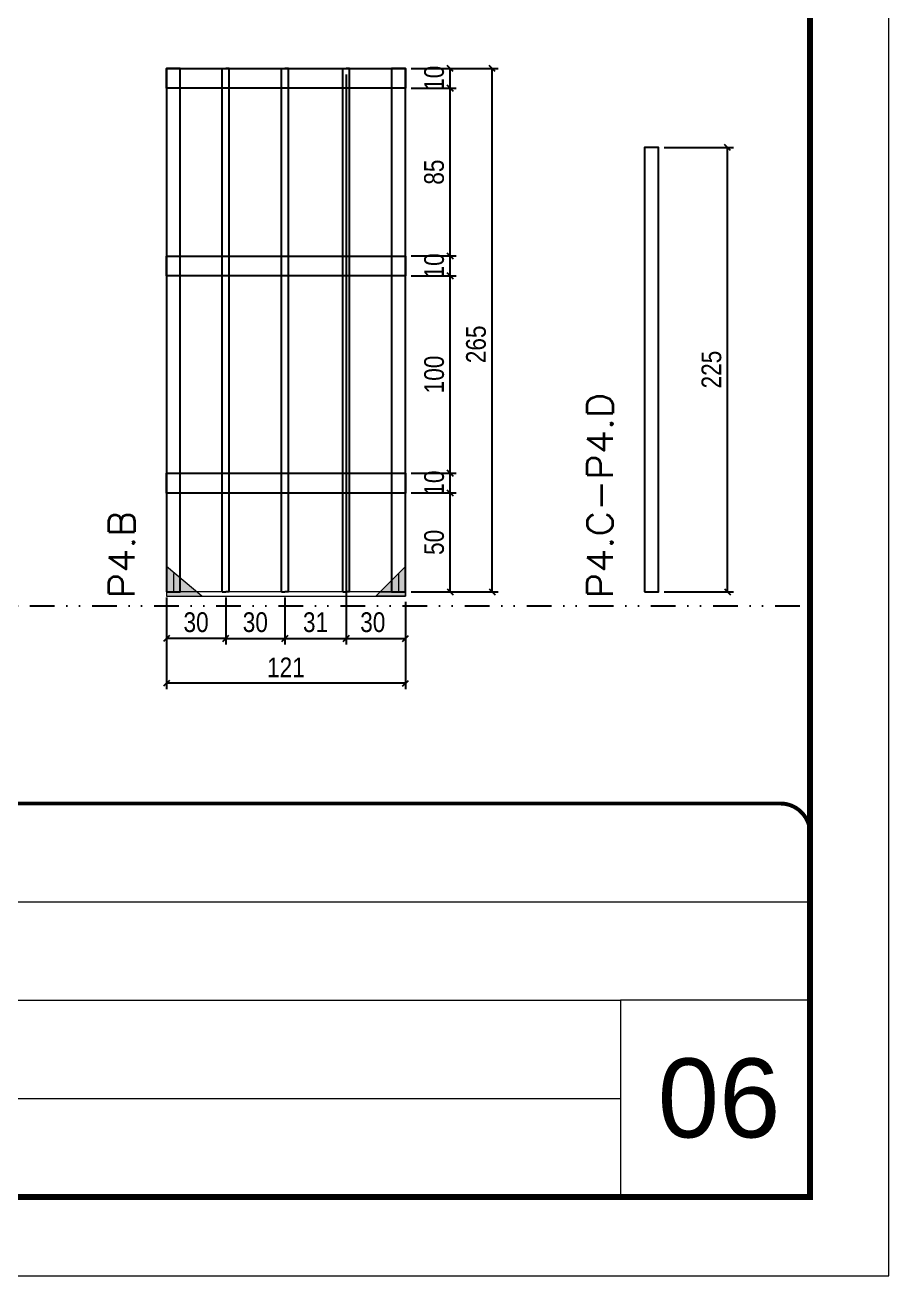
# Model space of a CAD drawing. Extents: x 14400 to 27878, y -21631 to 6985.
# Drawn here: x 17059 to 17497, y 4786 to 5420 of the extents above; entities that cross this region are included whole.
import ezdxf

# ---------------------------------------------------------------- set-up
doc = ezdxf.new("R2010")
doc.units = 0
for name, pattern in [('CONTINUO', [0]), ('DASHED', [0.75, 0.5, -0.25]), ('DIVIDE2', [0.625, 0.25, -0.125, 0, -0.125, 0, -0.125]), ('HIDDEN', [0.375, 0.25, -0.125])]:
    doc.linetypes.add(name, pattern=pattern)
for name, color, linetype, lineweight in [('CARIMBO', 255, 'Continuous', 9), ('Folhas', 255, 'Continuous', 9), ('Madeira', 126, 'Continuous', 18), ('Sarr 2.2x7', 40, 'Continuous', 9), ('SARRAFO DE PRESSAO', 251, 'DASHED', 9), ('Texto Seção', 7, 'Continuous', 15)]:
    doc.layers.add(name, color=color, linetype=linetype, lineweight=lineweight)
for name, color, linetype in [('COTA', 241, 'Continuous'), ('Nível', 160, 'Continuous'), ('SARR_2.2x10', 60, 'Continuous'), ('SARR_3.5x7', 81, 'Continuous'), ('SARR_7x7', 40, 'Continuous')]:
    doc.layers.add(name, color=color, linetype=linetype)
doc.styles.add('ARIAL', font='arial.ttf')
doc.styles.add('COTA TECNICA', font='techl___.ttf', dxfattribs={"height": 10})
doc.styles.add('REGUA-120', font='ROMANS.shx', dxfattribs={"height": 15})
doc.dimstyles.new('PAINEL', dxfattribs={"dimtxt": 10, "dimasz": 3, "dimexe": 3, "dimexo": 3, "dimgap": 3, "dimtad": 1, "dimdec": 1, "dimzin": 12, "dimdsep": 46, "dimtxsty": 'COTA TECNICA', "dimblk1": 'OBLIQUE', "dimblk2": 'OBLIQUE', "dimsah": 1, "dimcen": 0.9, "dimclrd": 4, "dimclre": 4, "dimclrt": 240, "dimadec": 1, "dimazin": 3, "dimtfac": 1, "dimtdec": 1, "dimtmove": 0, "dimatfit": 3, "dimfxl": 1, "dimtolj": 1, "dimtzin": 12, "dimarcsym": 0})

# ---------------------------------------------------------------- blocks, each defined once
blk = doc.blocks.new('9999999999')
at = {"color": 30, "linetype": 'CONTINUO'}
for p, q in [((98564.56, 34379.64), (99583.98, 34379.64)), ((98564.56, 34329.83), (99487.98, 34329.83)), ((99583.98, 34329.83), (99487.98, 34329.83)), ((99487.98, 34329.83), (99487.98, 34230.21)), ((98564.56, 34280.02), (99487.98, 34280.02))]:
    blk.add_line(p, q, dxfattribs=at)
at = {"color": 30, "linetype": 'CONTINUO', "const_width": 2}
blk.add_lwpolyline([(99583.98, 34230.21), (99583.98, 34414.45, 0.414214), (99568.98, 34429.45), (98228.98, 34429.45, 0.414214), (98213.98, 34414.45), (98213.98, 34245.21, 0.414214), (98228.98, 34230.21), (99583.98, 34230.21)], format="xyb", dxfattribs=at)
at = {"layer": 'Folhas'}
blk.add_lwpolyline([(98138.98, 34190.21), (99623.98, 34190.21), (99623.98, 35240.21), (98138.98, 35240.21)], close=True, dxfattribs=at)
at = {"layer": 'Folhas', "color": 30, "const_width": 3}
blk.add_lwpolyline([(98213.98, 34230.21), (99583.98, 34230.21), (99583.98, 35200.21), (98213.98, 35200.21)], close=True, dxfattribs=at)
blk = doc.blocks.new('_Oblique')
at = {"color": 0, "linetype": 'ByBlock', "lineweight": -2}
blk.add_line((-0.5, -0.5), (0.5, 0.5), dxfattribs=at)
blk = doc.blocks.new('*D5854')
at = {"layer": 'COTA', "color": 4, "lineweight": -2, "transparency": 16777216}
for p, q in [((17131.04, 5129.64), (17131.04, 5105.94)), ((17161.04, 5129.64), (17161.04, 5105.94)), ((17161.04, 5108.94), (17131.04, 5108.94))]:
    blk.add_line(p, q, dxfattribs=at)
at = {"layer": 'Defpoints', "color": 0, "transparency": 16777216}
for p in [(17131.04, 5132.64), (17161.04, 5132.64), (17131.04, 5108.94)]:
    blk.add_point(p, dxfattribs=at)
at = {"layer": 'COTA', "color": 4, "lineweight": -2, "transparency": 16777216, "xscale": 3, "yscale": 3, "zscale": 3, "rotation": 180}
blk.add_blockref('_Oblique', (17131.04, 5108.94), dxfattribs=at)
at = {"layer": 'COTA', "color": 4, "lineweight": -2, "transparency": 16777216, "xscale": 3, "yscale": 3, "zscale": 3}
blk.add_blockref('_Oblique', (17161.04, 5108.94), dxfattribs=at)
at = {"layer": 'COTA', "color": 240, "transparency": 16777216, "insert": (17146.04, 5117.15), "char_height": 10, "attachment_point": 5, "style": 'COTA TECNICA'}
blk.add_mtext('\\A1;30', dxfattribs=at)
blk = doc.blocks.new('*D5855')
at = {"layer": 'COTA', "color": 4, "lineweight": -2, "transparency": 16777216}
for p, q in [((17222.04, 5129.64), (17222.04, 5105.94)), ((17252.04, 5127.44), (17252.04, 5105.94)), ((17222.04, 5108.94), (17252.04, 5108.94))]:
    blk.add_line(p, q, dxfattribs=at)
at = {"layer": 'Defpoints', "color": 0, "transparency": 16777216}
for p in [(17222.04, 5132.64), (17252.04, 5130.44), (17252.04, 5108.94)]:
    blk.add_point(p, dxfattribs=at)
at = {"layer": 'COTA', "color": 4, "lineweight": -2, "transparency": 16777216, "xscale": 3, "yscale": 3, "zscale": 3, "rotation": 180}
blk.add_blockref('_Oblique', (17222.04, 5108.94), dxfattribs=at)
at = {"layer": 'COTA', "color": 4, "lineweight": -2, "transparency": 16777216, "xscale": 3, "yscale": 3, "zscale": 3}
blk.add_blockref('_Oblique', (17252.04, 5108.94), dxfattribs=at)
at = {"layer": 'COTA', "color": 240, "transparency": 16777216, "insert": (17235.54, 5117.15), "char_height": 10, "attachment_point": 5, "style": 'COTA TECNICA'}
blk.add_mtext('\\A1;30', dxfattribs=at)
blk = doc.blocks.new('*D5856')
at = {"layer": 'COTA', "color": 4, "lineweight": -2, "transparency": 16777216}
for p, q in [((17161.04, 5129.64), (17161.04, 5105.94)), ((17191.04, 5129.64), (17191.04, 5105.94)), ((17161.04, 5108.94), (17191.04, 5108.94))]:
    blk.add_line(p, q, dxfattribs=at)
at = {"layer": 'Defpoints', "color": 0, "transparency": 16777216}
for p in [(17161.04, 5132.64), (17191.04, 5132.64), (17191.04, 5108.94)]:
    blk.add_point(p, dxfattribs=at)
at = {"layer": 'COTA', "color": 4, "lineweight": -2, "transparency": 16777216, "xscale": 3, "yscale": 3, "zscale": 3, "rotation": 180}
blk.add_blockref('_Oblique', (17161.04, 5108.94), dxfattribs=at)
at = {"layer": 'COTA', "color": 4, "lineweight": -2, "transparency": 16777216, "xscale": 3, "yscale": 3, "zscale": 3}
blk.add_blockref('_Oblique', (17191.04, 5108.94), dxfattribs=at)
at = {"layer": 'COTA', "color": 240, "transparency": 16777216, "insert": (17176.04, 5117.15), "char_height": 10, "attachment_point": 5, "style": 'COTA TECNICA'}
blk.add_mtext('\\A1;30', dxfattribs=at)
blk = doc.blocks.new('*D5864')
at = {"layer": 'COTA', "color": 4, "lineweight": -2, "transparency": 16777216}
for p, q in [((17131.04, 5127.44), (17131.04, 5083.26)), ((17252.04, 5127.44), (17252.04, 5083.26)), ((17252.04, 5086.26), (17131.04, 5086.26))]:
    blk.add_line(p, q, dxfattribs=at)
at = {"layer": 'Defpoints', "color": 0, "transparency": 16777216}
for p in [(17131.04, 5130.44), (17252.04, 5130.44), (17131.04, 5086.26)]:
    blk.add_point(p, dxfattribs=at)
at = {"layer": 'COTA', "color": 4, "lineweight": -2, "transparency": 16777216, "xscale": 3, "yscale": 3, "zscale": 3, "rotation": 180}
blk.add_blockref('_Oblique', (17131.04, 5086.26), dxfattribs=at)
at = {"layer": 'COTA', "color": 4, "lineweight": -2, "transparency": 16777216, "xscale": 3, "yscale": 3, "zscale": 3}
blk.add_blockref('_Oblique', (17252.04, 5086.26), dxfattribs=at)
at = {"layer": 'COTA', "color": 240, "transparency": 16777216, "insert": (17191.54, 5094.32), "char_height": 10, "attachment_point": 5, "style": 'COTA TECNICA'}
blk.add_mtext('\\A1;121', dxfattribs=at)
blk = doc.blocks.new('*D5857')
at = {"layer": 'COTA', "color": 4, "lineweight": -2, "transparency": 16777216}
for p, q in [((17255.04, 5182.64), (17277.74, 5182.64)), ((17274.74, 5132.64), (17274.74, 5182.64)), ((17255.04, 5132.64), (17277.74, 5132.64))]:
    blk.add_line(p, q, dxfattribs=at)
at = {"layer": 'Defpoints', "color": 0, "transparency": 16777216}
for p in [(17252.04, 5182.64), (17274.74, 5182.64), (17252.04, 5132.64)]:
    blk.add_point(p, dxfattribs=at)
at = {"layer": 'COTA', "color": 4, "lineweight": -2, "transparency": 16777216, "xscale": 3, "yscale": 3, "zscale": 3}
for p, rotation in [((17274.74, 5182.64), 90), ((17274.74, 5132.64), 270)]:
    blk.add_blockref('_Oblique', p, dxfattribs=dict(at, rotation=rotation))
at = {"layer": 'COTA', "color": 240, "transparency": 16777216, "insert": (17266.63, 5157.64), "char_height": 10, "attachment_point": 5, "rotation": 90, "style": 'COTA TECNICA'}
blk.add_mtext('\\A1;50', dxfattribs=at)
blk = doc.blocks.new('*D5858')
at = {"layer": 'COTA', "color": 4, "lineweight": -2, "transparency": 16777216}
for p, q in [((17255.04, 5192.64), (17277.74, 5192.64)), ((17274.74, 5182.64), (17274.74, 5192.64)), ((17255.04, 5182.64), (17277.74, 5182.64))]:
    blk.add_line(p, q, dxfattribs=at)
at = {"layer": 'Defpoints', "color": 0, "transparency": 16777216}
for p in [(17252.04, 5192.64), (17274.74, 5192.64), (17252.04, 5182.64)]:
    blk.add_point(p, dxfattribs=at)
at = {"layer": 'COTA', "color": 4, "lineweight": -2, "transparency": 16777216, "xscale": 3, "yscale": 3, "zscale": 3}
for p, rotation in [((17274.74, 5192.64), 90), ((17274.74, 5182.64), 270)]:
    blk.add_blockref('_Oblique', p, dxfattribs=dict(at, rotation=rotation))
at = {"layer": 'COTA', "color": 240, "transparency": 16777216, "insert": (17266.64, 5187.64), "char_height": 10, "attachment_point": 5, "rotation": 90, "style": 'COTA TECNICA'}
blk.add_mtext('\\A1;10', dxfattribs=at)
blk = doc.blocks.new('*D5859')
at = {"layer": 'COTA', "color": 4, "lineweight": -2, "transparency": 16777216}
for p, q in [((17255.04, 5292.64), (17277.74, 5292.64)), ((17274.74, 5192.64), (17274.74, 5292.64)), ((17255.04, 5192.64), (17277.74, 5192.64))]:
    blk.add_line(p, q, dxfattribs=at)
at = {"layer": 'Defpoints', "color": 0, "transparency": 16777216}
for p in [(17252.04, 5292.64), (17274.74, 5292.64), (17252.04, 5192.64)]:
    blk.add_point(p, dxfattribs=at)
at = {"layer": 'COTA', "color": 4, "lineweight": -2, "transparency": 16777216, "xscale": 3, "yscale": 3, "zscale": 3}
for p, rotation in [((17274.74, 5292.64), 90), ((17274.74, 5192.64), 270)]:
    blk.add_blockref('_Oblique', p, dxfattribs=dict(at, rotation=rotation))
at = {"layer": 'COTA', "color": 240, "transparency": 16777216, "insert": (17266.64, 5242.64), "char_height": 10, "attachment_point": 5, "rotation": 90, "style": 'COTA TECNICA'}
blk.add_mtext('\\A1;100', dxfattribs=at)
blk = doc.blocks.new('*D5860')
at = {"layer": 'COTA', "color": 4, "lineweight": -2, "transparency": 16777216}
for p, q in [((17255.04, 5302.64), (17277.74, 5302.64)), ((17274.74, 5292.64), (17274.74, 5302.64)), ((17255.04, 5292.64), (17277.74, 5292.64))]:
    blk.add_line(p, q, dxfattribs=at)
at = {"layer": 'Defpoints', "color": 0, "transparency": 16777216}
for p in [(17252.04, 5302.64), (17274.74, 5302.64), (17252.04, 5292.64)]:
    blk.add_point(p, dxfattribs=at)
at = {"layer": 'COTA', "color": 4, "lineweight": -2, "transparency": 16777216, "xscale": 3, "yscale": 3, "zscale": 3}
for p, rotation in [((17274.74, 5302.64), 90), ((17274.74, 5292.64), 270)]:
    blk.add_blockref('_Oblique', p, dxfattribs=dict(at, rotation=rotation))
at = {"layer": 'COTA', "color": 240, "transparency": 16777216, "insert": (17266.64, 5297.64), "char_height": 10, "attachment_point": 5, "rotation": 90, "style": 'COTA TECNICA'}
blk.add_mtext('\\A1;10', dxfattribs=at)
blk = doc.blocks.new('*D5861')
at = {"layer": 'COTA', "color": 4, "lineweight": -2, "transparency": 16777216}
for p, q in [((17255.04, 5397.6), (17298.96, 5397.6)), ((17295.96, 5132.6), (17295.96, 5397.6)), ((17255.04, 5132.6), (17298.96, 5132.6))]:
    blk.add_line(p, q, dxfattribs=at)
at = {"layer": 'Defpoints', "color": 0, "transparency": 16777216}
for p in [(17252.04, 5397.6), (17295.96, 5397.6), (17252.04, 5132.6)]:
    blk.add_point(p, dxfattribs=at)
at = {"layer": 'COTA', "color": 4, "lineweight": -2, "transparency": 16777216, "xscale": 3, "yscale": 3, "zscale": 3}
for p, rotation in [((17295.96, 5397.6), 90), ((17295.96, 5132.6), 270)]:
    blk.add_blockref('_Oblique', p, dxfattribs=dict(at, rotation=rotation))
at = {"layer": 'COTA', "color": 240, "transparency": 16777216, "insert": (17287.85, 5257.9), "char_height": 10, "attachment_point": 5, "rotation": 90, "style": 'COTA TECNICA'}
blk.add_mtext('\\A1;265', dxfattribs=at)
blk = doc.blocks.new('*D5862')
at = {"layer": 'COTA', "color": 4, "lineweight": -2, "transparency": 16777216}
for p, q in [((17255.04, 5397.64), (17277.74, 5397.64)), ((17274.74, 5387.64), (17274.74, 5397.64)), ((17255.04, 5387.64), (17277.74, 5387.64))]:
    blk.add_line(p, q, dxfattribs=at)
at = {"layer": 'Defpoints', "color": 0, "transparency": 16777216}
for p in [(17252.04, 5397.64), (17274.74, 5397.64), (17252.04, 5387.64)]:
    blk.add_point(p, dxfattribs=at)
at = {"layer": 'COTA', "color": 4, "lineweight": -2, "transparency": 16777216, "xscale": 3, "yscale": 3, "zscale": 3}
for p, rotation in [((17274.74, 5397.64), 90), ((17274.74, 5387.64), 270)]:
    blk.add_blockref('_Oblique', p, dxfattribs=dict(at, rotation=rotation))
at = {"layer": 'COTA', "color": 240, "transparency": 16777216, "insert": (17266.64, 5392.64), "char_height": 10, "attachment_point": 5, "rotation": 90, "style": 'COTA TECNICA'}
blk.add_mtext('\\A1;10', dxfattribs=at)
blk = doc.blocks.new('*D5865')
at = {"layer": 'COTA', "color": 4, "lineweight": -2, "transparency": 16777216}
for p, q in [((17255.04, 5387.6), (17277.74, 5387.6)), ((17274.74, 5302.64), (17274.74, 5387.6)), ((17255.04, 5302.64), (17277.74, 5302.64))]:
    blk.add_line(p, q, dxfattribs=at)
at = {"layer": 'Defpoints', "color": 0, "transparency": 16777216}
for p in [(17252.04, 5387.6), (17274.74, 5387.6), (17252.04, 5302.64)]:
    blk.add_point(p, dxfattribs=at)
at = {"layer": 'COTA', "color": 4, "lineweight": -2, "transparency": 16777216, "xscale": 3, "yscale": 3, "zscale": 3}
for p, rotation in [((17274.74, 5387.6), 90), ((17274.74, 5302.64), 270)]:
    blk.add_blockref('_Oblique', p, dxfattribs=dict(at, rotation=rotation))
at = {"layer": 'COTA', "color": 240, "transparency": 16777216, "insert": (17266.61, 5345.12), "char_height": 10, "attachment_point": 5, "rotation": 90, "style": 'COTA TECNICA'}
blk.add_mtext('\\A1;85', dxfattribs=at)
blk = doc.blocks.new('*D5866')
at = {"layer": 'COTA', "color": 4, "lineweight": -2, "transparency": 16777216}
for p, q in [((17222.04, 5394.6), (17222.04, 5105.94)), ((17191.04, 5129.64), (17191.04, 5105.94)), ((17191.04, 5108.94), (17222.04, 5108.94))]:
    blk.add_line(p, q, dxfattribs=at)
at = {"layer": 'Defpoints', "color": 0, "transparency": 16777216}
for p in [(17222.04, 5397.6), (17191.04, 5132.64), (17222.04, 5108.94)]:
    blk.add_point(p, dxfattribs=at)
at = {"layer": 'COTA', "color": 4, "lineweight": -2, "transparency": 16777216, "xscale": 3, "yscale": 3, "zscale": 3, "rotation": 180}
blk.add_blockref('_Oblique', (17191.04, 5108.94), dxfattribs=at)
at = {"layer": 'COTA', "color": 4, "lineweight": -2, "transparency": 16777216, "xscale": 3, "yscale": 3, "zscale": 3}
blk.add_blockref('_Oblique', (17222.04, 5108.94), dxfattribs=at)
at = {"layer": 'COTA', "color": 240, "transparency": 16777216, "insert": (17206.54, 5117.15), "char_height": 10, "attachment_point": 5, "style": 'COTA TECNICA'}
blk.add_mtext('\\A1;31', dxfattribs=at)
blk = doc.blocks.new('*D5870')
at = {"layer": 'COTA', "color": 4, "lineweight": -2, "transparency": 16777216}
for p, q in [((17383.19, 5357.6), (17418.2, 5357.6)), ((17415.2, 5132.64), (17415.2, 5357.6)), ((17383.19, 5132.64), (17418.2, 5132.64))]:
    blk.add_line(p, q, dxfattribs=at)
at = {"layer": 'Defpoints', "color": 0, "transparency": 16777216}
for p in [(17380.19, 5357.6), (17415.2, 5357.6), (17380.19, 5132.64)]:
    blk.add_point(p, dxfattribs=at)
at = {"layer": 'COTA', "color": 4, "lineweight": -2, "transparency": 16777216, "xscale": 3, "yscale": 3, "zscale": 3}
for p, rotation in [((17415.2, 5357.6), 90), ((17415.2, 5132.64), 270)]:
    blk.add_blockref('_Oblique', p, dxfattribs=dict(at, rotation=rotation))
at = {"layer": 'COTA', "color": 240, "transparency": 16777216, "insert": (17407.09, 5245.12), "char_height": 10, "attachment_point": 5, "rotation": 90, "style": 'COTA TECNICA'}
blk.add_mtext('\\A1;225', dxfattribs=at)

msp = doc.modelspace()

# ---------------------------------------------------------------- hatches: boundary and pattern name
at = {"layer": 'Madeira'}
h = msp.add_hatch(color=252, dxfattribs=at)
h.dxf.hatch_style = 2
h.paths.add_polyline_path([(17131.04, 5145.44), (17131.04, 5130.44), (17149.04, 5130.44)])
h = msp.add_hatch(color=252, dxfattribs=at)
h.dxf.hatch_style = 2
h.paths.add_polyline_path([(17252.04, 5145.44), (17252.04, 5130.44), (17237.04, 5130.44)])

# ---------------------------------------------------------------- linework, layer by layer
at = {"layer": 'Madeira', "color": 1, "linetype": 'HIDDEN'}
for p, q in [((17134.54, 5141.94), (17134.54, 5132.64)), ((17134.54, 5141.94), (17134.54, 5132.64)), ((17138.04, 5138.43), (17138.04, 5132.64)), ((17248.54, 5141.94), (17248.54, 5132.64)), ((17248.54, 5141.94), (17248.54, 5132.64)), ((17140.87, 5132.64), (17131.04, 5132.64)), ((17140.87, 5132.64), (17131.04, 5132.64)), ((17146.84, 5132.64), (17131.04, 5132.64)), ((17239.24, 5132.64), (17252.04, 5132.64)), ((17242.21, 5132.64), (17252.04, 5132.64)), ((17242.21, 5132.64), (17252.04, 5132.64))]:
    msp.add_line(p, q, dxfattribs=at)
at = {"layer": 'Madeira'}
msp.add_line((17131.04, 5132.64), (17131.04, 5130.44), dxfattribs=at)
msp.add_line((17131.04, 5132.64), (17131.04, 5130.44), dxfattribs=at)
msp.add_line((17131.04, 5132.64), (17131.04, 5130.44), dxfattribs=at)
at = {"layer": 'Madeira', "color": 0}
for points in [[(17131.04, 5145.44), (17131.04, 5130.44), (17149.04, 5130.44), (17131.04, 5145.44)], [(17252.04, 5145.44), (17252.04, 5130.44), (17237.04, 5130.44), (17252.04, 5145.44)]]:
    msp.add_lwpolyline(points, dxfattribs=at)
at = {"layer": 'Nível', "color": 4, "linetype": 'DIVIDE2', "ltscale": 50}
msp.add_line((16086.97, 5125.44), (17456.97, 5125.44), dxfattribs=at)
at = {"layer": 'Sarr 2.2x7'}
msp.add_lwpolyline([(17252.04, 5132.64), (17131.04, 5132.64), (17131.04, 5130.44), (17252.04, 5130.44)], close=True, dxfattribs=at)
at = {"layer": 'SARR_2.2x10'}
for points in [[(17131.04, 5397.6), (17252.04, 5397.6), (17252.04, 5387.6), (17131.04, 5387.6)], [(17131.04, 5302.6), (17252.04, 5302.6), (17252.04, 5292.6), (17131.04, 5292.6)], [(17131.04, 5192.6), (17252.04, 5192.6), (17252.04, 5182.6), (17131.04, 5182.6)]]:
    msp.add_lwpolyline(points, close=True, dxfattribs=at)
at = {"layer": 'SARR_3.5x7'}
for p, q in [((17159.29, 5132.64), (17159.29, 5397.6)), ((17159.29, 5397.6), (17161.04, 5397.6)), ((17162.79, 5397.6), (17161.04, 5397.6)), ((17162.79, 5132.64), (17162.79, 5397.6)), ((17189.29, 5132.64), (17189.29, 5397.6)), ((17189.29, 5397.6), (17191.04, 5397.6)), ((17192.79, 5397.6), (17191.04, 5397.6)), ((17192.79, 5132.64), (17192.79, 5397.6)), ((17220.29, 5132.64), (17220.29, 5397.6)), ((17220.29, 5397.6), (17222.04, 5397.6)), ((17223.79, 5397.6), (17222.04, 5397.6)), ((17223.79, 5132.64), (17223.79, 5397.6)), ((17159.29, 5132.64), (17161.04, 5132.64)), ((17162.79, 5132.64), (17161.04, 5132.64)), ((17189.29, 5132.64), (17191.04, 5132.64)), ((17192.79, 5132.64), (17191.04, 5132.64)), ((17220.29, 5132.64), (17222.04, 5132.64)), ((17223.79, 5132.64), (17222.04, 5132.64))]:
    msp.add_line(p, q, dxfattribs=at)
at = {"layer": 'SARR_7x7'}
for points in [[(17131.04, 5132.64), (17138.04, 5132.64), (17138.04, 5397.6), (17131.04, 5397.6)], [(17245.04, 5132.64), (17252.04, 5132.64), (17252.04, 5397.6), (17245.04, 5397.6)], [(17373.19, 5132.64), (17380.19, 5132.64), (17380.19, 5357.6), (17373.19, 5357.6)]]:
    msp.add_lwpolyline(points, close=True, dxfattribs=at)

# ---------------------------------------------------------------- block references
at = {"layer": 'SARRAFO DE PRESSAO', "color": 6, "linetype": 'ByBlock'}
msp.add_blockref('9999999999', (-82127.01, -29404.05), dxfattribs=at)

# ---------------------------------------------------------------- texts
at = {"layer": 'CARIMBO', "style": 'ARIAL'}
msp.add_text('06', height=40, dxfattribs=at).set_placement((17379.83, 4856.3))
at = {"layer": 'Texto Seção', "style": 'REGUA-120', "width": 1.1}
for s, p in [('P4.C-P4.D', (17357.05, 5129.32)), ('P4.B', (17114.9, 5129.32))]:
    msp.add_text(s, height=13, rotation=90, dxfattribs=at).set_placement(p)

# ---------------------------------------------------------------- dimensions: what is measured, and where the dimension line sits
at = {"layer": 'COTA'}
for base, p1, p2, picture, middle in [((17222.04, 5108.94), (17191.04, 5132.64), (17222.04, 5397.6), '*D5866', (17206.54, 5117.15)), ((17131.04, 5086.26), (17252.04, 5130.44), (17131.04, 5130.44), '*D5864', (17191.54, 5094.32))]:
    dim = msp.add_linear_dim(base=base, p1=p1, p2=p2, dimstyle='PAINEL', dxfattribs=at)
    dim.commit()
    dim.dimension.update_dxf_attribs({"geometry": picture, "text_midpoint": middle})
for base, p1, p2, picture, middle in [((17274.74, 5397.64), (17252.04, 5387.64), (17252.04, 5397.64), '*D5862', (17274.74, 5392.64)), ((17295.96, 5397.6), (17252.04, 5132.6), (17252.04, 5397.6), '*D5861', (17295.96, 5257.9)), ((17274.74, 5302.64), (17252.04, 5292.64), (17252.04, 5302.64), '*D5860', (17274.74, 5297.64)), ((17274.74, 5192.64), (17252.04, 5182.64), (17252.04, 5192.64), '*D5858', (17274.74, 5187.64))]:
    dim = msp.add_linear_dim(base=base, p1=p1, p2=p2, angle=90, dimstyle='PAINEL', override={"dimtmove": 1}, dxfattribs=at)
    dim.commit()
    dim.dimension.update_dxf_attribs({"geometry": picture, "text_midpoint": middle, "dimtype": 160})
for base, p1, p2, picture, middle in [((17274.74, 5387.6), (17252.04, 5302.64), (17252.04, 5387.6), '*D5865', (17266.61, 5345.12)), ((17415.2, 5357.6), (17380.19, 5132.64), (17380.19, 5357.6), '*D5870', (17407.09, 5245.12))]:
    dim = msp.add_linear_dim(base=base, p1=p1, p2=p2, angle=90, dimstyle='PAINEL', dxfattribs=at)
    dim.commit()
    dim.dimension.update_dxf_attribs({"geometry": picture, "text_midpoint": middle})
for base, p1, p2, angle, picture, middle in [((17274.74, 5292.64), (17252.04, 5192.64), (17252.04, 5292.64), 90, '*D5859', (17266.64, 5242.64)), ((17274.74, 5182.64), (17252.04, 5132.64), (17252.04, 5182.64), 90, '*D5857', (17266.63, 5157.64)), ((17131.04, 5108.94), (17161.04, 5132.64), (17131.04, 5132.64), 180, '*D5854', (17146.04, 5117.15))]:
    dim = msp.add_linear_dim(base=base, p1=p1, p2=p2, angle=angle, dimstyle='PAINEL', override={"dimtmove": 1}, dxfattribs=at)
    dim.commit()
    dim.dimension.update_dxf_attribs({"geometry": picture, "text_midpoint": middle})
dim = msp.add_linear_dim(base=(17191.04, 5108.94), p1=(17161.04, 5132.64), p2=(17191.04, 5132.64), dimstyle='PAINEL', override={"dimtmove": 1}, dxfattribs=at)
dim.commit()
dim.dimension.update_dxf_attribs({"geometry": '*D5856', "text_midpoint": (17176.04, 5117.15)})
dim = msp.add_linear_dim(base=(17252.04, 5108.94), p1=(17222.04, 5132.64), p2=(17252.04, 5130.44), dimstyle='PAINEL', override={"dimtmove": 1}, dxfattribs=at)
dim.commit()
dim.dimension.update_dxf_attribs({"geometry": '*D5855', "text_midpoint": (17235.54, 5108.94), "dimtype": 160})

doc.saveas('drawing.dxf')
